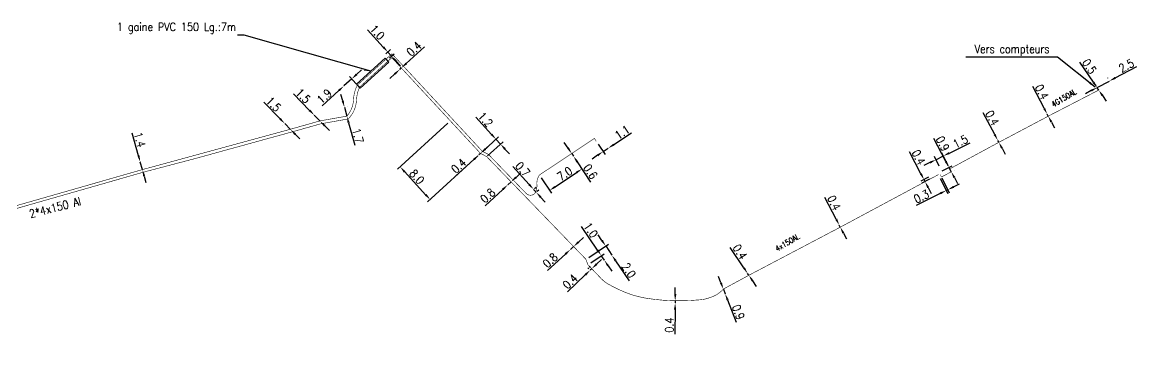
# Model space of a CAD drawing. Header units: millimetres. Extents: x 80993 to 81985, y 144000 to 145002.
# Drawn here: x 81759.6 to 81960.6, y 144514.2 to 144575.7 of the extents above; entities that cross this region are included whole.
import ezdxf
from ezdxf.enums import TextEntityAlignment as Align

# ---------------------------------------------------------------- set-up
doc = ezdxf.new("R2010")
doc.units = ezdxf.units.MM
doc.header["$PDMODE"] = 34
doc.linetypes.add('B_ST_AL', pattern=[2000, 1000, 1000])
doc.layers.get('Defpoints').update_dxf_attribs({"linetype": 'CONTINUOUS'})
doc.layers.add('B_100', color=3, linetype='CONTINUOUS')
doc.layers.add('B_400', color=7, linetype='CONTINUOUS')
doc.styles.get("Standard").update_dxf_attribs({"font": 'romans.shx', "width": 0.85})
doc.dimstyles.get("Standard").update_dxf_attribs({"dimtxt": 1.5, "dimasz": 1.2, "dimexe": 0.625, "dimexo": 0.625, "dimgap": 0.25, "dimtad": 1, "dimdec": 1, "dimzin": 0, "dimdsep": 46, "dimtxsty": 'Standard', "dimcen": -0.5, "dimadec": 0, "dimazin": 0, "dimtfac": 1, "dimtdec": 1, "dimtmove": 0, "dimatfit": 3, "dimfxl": 0, "dimtolj": 1, "dimtzin": 0, "dimarcsym": 0})

# ---------------------------------------------------------------- blocks, each defined once
blk = doc.blocks.new('*D370')
at = {"layer": 'B_400', "color": 0, "linetype": 'Continuous', "lineweight": -2, "transparency": 16777216}
for p, q in [((81819.93, 144566.25), (81820.81, 144567.05)), ((81819.04, 144565.44), (81817.63, 144564.16)), ((81819.83, 144564.57), (81818.62, 144565.9)), ((81816.74, 144563.35), (81813.69, 144560.58))]:
    blk.add_line(p, q, dxfattribs=at)
at = {"layer": 'B_400', "color": 0, "linetype": 'Continuous', "transparency": 16777216}
for points in [[(81819.79, 144566.39), (81820.06, 144566.1), (81819.04, 144565.44)], [(81816.61, 144563.5), (81816.88, 144563.21), (81817.63, 144564.16)]]:
    blk.add_solid(points, dxfattribs=at)
at = {"layer": 'Defpoints', "color": 0, "linetype": 'Continuous', "transparency": 16777216}
for p in [(81817.63, 144564.16), (81818.84, 144562.83), (81820.25, 144564.11)]:
    blk.add_point(p, dxfattribs=at)
at = {"layer": 'B_400', "color": 0, "linetype": 'Continuous', "transparency": 16777216, "insert": (81814.1, 144562.3), "char_height": 1.5, "attachment_point": 5, "rotation": 42.2494}
blk.add_mtext('\\A1;1.9', dxfattribs=at)
blk = doc.blocks.new('*D371')
at = {"layer": 'B_400', "color": 0, "linetype": 'Continuous', "lineweight": -2, "transparency": 16777216}
for p, q in [((81824.74, 144571.18), (81821.92, 144574.28)), ((81825.21, 144569.98), (81826.01, 144570.72)), ((81826.22, 144569.56), (81825.55, 144570.29)), ((81825.88, 144569.25), (81826.68, 144569.98)), ((81827.03, 144568.67), (81827.84, 144567.78))]:
    blk.add_line(p, q, dxfattribs=at)
at = {"layer": 'B_400', "color": 0, "linetype": 'Continuous', "transparency": 16777216}
for points in [[(81824.89, 144571.32), (81824.59, 144571.05), (81825.55, 144570.29)], [(81827.18, 144568.8), (81826.88, 144568.53), (81826.22, 144569.56)]]:
    blk.add_solid(points, dxfattribs=at)
at = {"layer": 'Defpoints', "color": 0, "linetype": 'Continuous', "transparency": 16777216}
for p in [(81824.75, 144569.56), (81825.55, 144570.29), (81825.42, 144568.82)]:
    blk.add_point(p, dxfattribs=at)
at = {"layer": 'B_400', "color": 0, "linetype": 'Continuous', "transparency": 16777216, "insert": (81823.66, 144573.85), "char_height": 1.5, "attachment_point": 5, "rotation": 312.3575}
blk.add_mtext('\\A1;1.0', dxfattribs=at)
blk = doc.blocks.new('*D372')
at = {"layer": 'B_100', "color": 0, "linetype": 'Continuous', "lineweight": -2, "transparency": 16777216}
for p, q in [((81851.03, 144546.41), (81848.08, 144549.64)), ((81852.31, 144545), (81851.84, 144545.52)), ((81852.02, 144545.69), (81852.3, 144545.94)), ((81852.49, 144545.17), (81852.77, 144545.43)), ((81853.11, 144544.12), (81853.92, 144543.23))]:
    blk.add_line(p, q, dxfattribs=at)
at = {"layer": 'B_100', "color": 0, "linetype": 'Continuous', "transparency": 16777216}
for points in [[(81851.18, 144546.54), (81850.88, 144546.27), (81851.84, 144545.52)], [(81853.26, 144544.25), (81852.97, 144543.98), (81852.31, 144545)]]:
    blk.add_solid(points, dxfattribs=at)
at = {"layer": 'Defpoints', "color": 0, "linetype": 'Continuous', "transparency": 16777216}
for p in [(81851.56, 144545.27), (81851.84, 144545.52), (81852.03, 144544.75)]:
    blk.add_point(p, dxfattribs=at)
at = {"layer": 'B_100', "color": 0, "linetype": 'Continuous', "transparency": 16777216, "insert": (81849.89, 144549.14), "char_height": 1.5, "attachment_point": 5, "rotation": 312.3151}
blk.add_mtext('\\A1;0.7', dxfattribs=at)
blk = doc.blocks.new('*D373')
at = {"layer": 'B_100', "color": 0, "linetype": 'Continuous', "lineweight": -2, "transparency": 16777216}
for p, q in [((81853.23, 144547.58), (81855.08, 144544.8)), ((81855.73, 144545.98), (81859.56, 144548.53))]:
    blk.add_line(p, q, dxfattribs=at)
at = {"layer": 'B_100', "color": 0, "linetype": 'Continuous', "transparency": 16777216}
for points in [[(81859.45, 144548.7), (81859.67, 144548.37), (81860.56, 144549.2)], [(81855.62, 144546.15), (81855.84, 144545.82), (81854.73, 144545.32)]]:
    blk.add_solid(points, dxfattribs=at)
at = {"layer": 'Defpoints', "color": 0, "linetype": 'Continuous', "transparency": 16777216}
for p in [(81858.71, 144551.98), (81860.56, 144549.2), (81852.88, 144548.1)]:
    blk.add_point(p, dxfattribs=at)
at = {"layer": 'B_100', "color": 0, "linetype": 'Continuous', "transparency": 16777216, "insert": (81857.45, 144548.33), "char_height": 1.5, "attachment_point": 5, "rotation": 33.6324}
blk.add_mtext('\\A1;7.0', dxfattribs=at)
blk = doc.blocks.new('*D374')
at = {"layer": 'B_100', "color": 0, "linetype": 'Continuous', "lineweight": -2, "transparency": 16777216}
for p, q in [((81858.05, 144552.97), (81857.38, 144553.97)), ((81858.19, 144551.63), (81858.19, 144551.63)), ((81858.52, 144551.13), (81858.52, 144551.13)), ((81858.71, 144551.98), (81859.04, 144551.48)), ((81859.71, 144550.48), (81862.13, 144546.84))]:
    blk.add_line(p, q, dxfattribs=at)
at = {"layer": 'B_100', "color": 0, "linetype": 'Continuous', "transparency": 16777216}
for points in [[(81858.21, 144553.09), (81857.88, 144552.86), (81858.71, 144551.98)], [(81859.88, 144550.59), (81859.54, 144550.37), (81859.04, 144551.48)]]:
    blk.add_solid(points, dxfattribs=at)
at = {"layer": 'Defpoints', "color": 0, "linetype": 'Continuous', "transparency": 16777216}
for p in [(81858.71, 144551.98), (81858.71, 144551.98), (81859.04, 144551.48)]:
    blk.add_point(p, dxfattribs=at)
at = {"layer": 'B_100', "color": 0, "linetype": 'Continuous', "transparency": 16777216, "insert": (81862.08, 144548.71), "char_height": 1.5, "attachment_point": 5, "rotation": 303.6332}
blk.add_mtext('\\A1;0.6', dxfattribs=at)
blk = doc.blocks.new('*D375')
at = {"layer": 'B_100', "color": 0, "linetype": 'Continuous', "lineweight": -2, "transparency": 16777216}
for p, q in [((81866.29, 144553.6), (81869.48, 144555.72)), ((81863.48, 144553.68), (81864.73, 144551.8)), ((81864.38, 144552.32), (81865.3, 144552.93)), ((81863.38, 144551.66), (81862.38, 144550.99))]:
    blk.add_line(p, q, dxfattribs=at)
at = {"layer": 'B_100', "color": 0, "linetype": 'Continuous', "transparency": 16777216}
for points in [[(81866.18, 144553.76), (81866.41, 144553.43), (81865.3, 144552.93)], [(81863.27, 144551.82), (81863.49, 144551.49), (81864.38, 144552.32)]]:
    blk.add_solid(points, dxfattribs=at)
at = {"layer": 'Defpoints', "color": 0, "linetype": 'Continuous', "transparency": 16777216}
for p in [(81864.05, 144554.81), (81863.13, 144554.2), (81865.3, 144552.93)]:
    blk.add_point(p, dxfattribs=at)
at = {"layer": 'B_100', "color": 0, "linetype": 'Continuous', "transparency": 16777216, "insert": (81867.83, 144555.82), "char_height": 1.5, "attachment_point": 5, "rotation": 33.6329}
blk.add_mtext('\\A1;1.1', dxfattribs=at)
blk = doc.blocks.new('*D376')
at = {"layer": 'B_100', "color": 0, "linetype": 'Continuous', "lineweight": -2, "transparency": 16777216}
for p, q in [((81863.2, 144532.03), (81864.07, 144532.85)), ((81861.81, 144531.17), (81861.61, 144531.38)), ((81862.1, 144531.45), (81861.9, 144531.65)), ((81862.33, 144531.2), (81862.04, 144530.93)), ((81861.17, 144530.1), (81857.96, 144527.05))]:
    blk.add_line(p, q, dxfattribs=at)
at = {"layer": 'B_100', "color": 0, "linetype": 'Continuous', "transparency": 16777216}
for points in [[(81861.04, 144530.25), (81861.31, 144529.96), (81862.04, 144530.93)], [(81863.07, 144532.17), (81863.34, 144531.88), (81862.33, 144531.2)]]:
    blk.add_solid(points, dxfattribs=at)
at = {"layer": 'Defpoints', "color": 0, "linetype": 'Continuous', "transparency": 16777216}
for p in [(81862.04, 144530.93), (81862.24, 144530.72), (81862.53, 144530.99)]:
    blk.add_point(p, dxfattribs=at)
at = {"layer": 'B_100', "color": 0, "linetype": 'Continuous', "transparency": 16777216, "insert": (81858.44, 144528.89), "char_height": 1.5, "attachment_point": 5, "rotation": 43.4988}
blk.add_mtext('\\A1;0.4', dxfattribs=at)
blk = doc.blocks.new('*D377')
at = {"layer": 'B_100', "color": 0, "linetype": 'Continuous', "lineweight": -2, "transparency": 16777216}
for p, q in [((81877.39, 144526.63), (81877.4, 144527.83)), ((81876.78, 144525.03), (81876.74, 144525.03)), ((81876.79, 144525.43), (81876.75, 144525.43)), ((81877.37, 144525.43), (81877.37, 144525.03)), ((81877.35, 144523.83), (81877.3, 144519.39))]:
    blk.add_line(p, q, dxfattribs=at)
at = {"layer": 'B_100', "color": 0, "linetype": 'Continuous', "transparency": 16777216}
for points in [[(81877.15, 144523.83), (81877.55, 144523.82), (81877.37, 144525.03)], [(81877.19, 144526.63), (81877.59, 144526.62), (81877.37, 144525.43)]]:
    blk.add_solid(points, dxfattribs=at)
at = {"layer": 'Defpoints', "color": 0, "linetype": 'Continuous', "transparency": 16777216}
for p in [(81877.37, 144525.03), (81877.41, 144525.43), (81877.41, 144525.03)]:
    blk.add_point(p, dxfattribs=at)
at = {"layer": 'B_100', "color": 0, "linetype": 'Continuous', "transparency": 16777216, "insert": (81876.32, 144521.02), "char_height": 1.5, "attachment_point": 5, "rotation": 89.2558}
blk.add_mtext('\\A1;0.4', dxfattribs=at)
blk = doc.blocks.new('*D378')
at = {"layer": 'B_100', "color": 0, "linetype": 'Continuous', "lineweight": -2, "transparency": 16777216}
for p, q in [((81906.41, 144540.12), (81904.38, 144544.06)), ((81907.15, 144538.7), (81906.96, 144539.06)), ((81907.7, 144537.63), (81908.25, 144536.57))]:
    blk.add_line(p, q, dxfattribs=at)
at = {"layer": 'B_100', "color": 0, "linetype": 'Continuous', "transparency": 16777216}
for points in [[(81906.59, 144540.21), (81906.24, 144540.03), (81906.96, 144539.06)], [(81907.88, 144537.72), (81907.52, 144537.54), (81907.15, 144538.7)]]:
    blk.add_solid(points, dxfattribs=at)
at = {"layer": 'Defpoints', "color": 0, "linetype": 'Continuous', "transparency": 16777216}
for p in [(81906.96, 144539.06), (81906.96, 144539.06), (81907.15, 144538.7)]:
    blk.add_point(p, dxfattribs=at)
at = {"layer": 'B_100', "color": 0, "linetype": 'Continuous', "transparency": 16777216, "insert": (81906.01, 144543.08), "char_height": 1.5, "attachment_point": 5, "rotation": 297.2616}
blk.add_mtext('\\A1;0.4', dxfattribs=at)
blk = doc.blocks.new('*D379')
at = {"layer": 'B_100', "color": 0, "linetype": 'Continuous', "lineweight": -2, "transparency": 16777216}
for p, q in [((81889.77, 144531.35), (81887.31, 144535.04)), ((81890.66, 144530.02), (81890.44, 144530.35)), ((81891.33, 144529.02), (81891.99, 144528.02))]:
    blk.add_line(p, q, dxfattribs=at)
at = {"layer": 'B_100', "color": 0, "linetype": 'Continuous', "transparency": 16777216}
for points in [[(81889.94, 144531.46), (81889.6, 144531.24), (81890.44, 144530.35)], [(81891.49, 144529.13), (81891.16, 144528.91), (81890.66, 144530.02)]]:
    blk.add_solid(points, dxfattribs=at)
at = {"layer": 'Defpoints', "color": 0, "linetype": 'Continuous', "transparency": 16777216}
for p in [(81890.44, 144530.35), (81890.44, 144530.35), (81890.66, 144530.02)]:
    blk.add_point(p, dxfattribs=at)
at = {"layer": 'B_100', "color": 0, "linetype": 'Continuous', "transparency": 16777216, "insert": (81889.04, 144534.25), "char_height": 1.5, "attachment_point": 5, "rotation": 303.7083}
blk.add_mtext('\\A1;0.4', dxfattribs=at)
blk = doc.blocks.new('*D380')
at = {"layer": 'B_100', "color": 0, "linetype": 'Continuous', "lineweight": -2, "transparency": 16777216}
for p, q in [((81885.63, 144528.65), (81885.2, 144529.77)), ((81886.06, 144527.53), (81886.39, 144526.69)), ((81886.83, 144525.57), (81888.39, 144521.56))]:
    blk.add_line(p, q, dxfattribs=at)
at = {"layer": 'B_100', "color": 0, "linetype": 'Continuous', "transparency": 16777216}
for points in [[(81885.82, 144528.72), (81885.44, 144528.58), (81886.06, 144527.53)], [(81887.01, 144525.65), (81886.64, 144525.5), (81886.39, 144526.69)]]:
    blk.add_solid(points, dxfattribs=at)
at = {"layer": 'Defpoints', "color": 0, "linetype": 'Continuous', "transparency": 16777216}
for p in [(81886.06, 144527.53), (81886.39, 144526.69), (81886.39, 144526.69)]:
    blk.add_point(p, dxfattribs=at)
at = {"layer": 'B_100', "color": 0, "linetype": 'Continuous', "transparency": 16777216, "insert": (81888.76, 144523.37), "char_height": 1.5, "attachment_point": 5, "rotation": 291.2295}
blk.add_mtext('\\A1;0.9', dxfattribs=at)
blk = doc.blocks.new('*D381')
at = {"layer": 'B_100', "color": 0, "linetype": 'Continuous', "lineweight": -2, "transparency": 16777216}
for p, q in [((81863.38, 144534.56), (81860.5, 144538.84)), ((81862.15, 144532.29), (81864.57, 144533.91)), ((81864.6, 144532.73), (81864.05, 144533.56)), ((81865.27, 144531.74), (81865.94, 144530.74))]:
    blk.add_line(p, q, dxfattribs=at)
at = {"layer": 'B_100', "color": 0, "linetype": 'Continuous', "transparency": 16777216}
for points in [[(81863.54, 144534.67), (81863.21, 144534.45), (81864.05, 144533.56)], [(81865.44, 144531.85), (81865.11, 144531.63), (81864.6, 144532.73)]]:
    blk.add_solid(points, dxfattribs=at)
at = {"layer": 'Defpoints', "color": 0, "linetype": 'Continuous', "transparency": 16777216}
for p in [(81864.6, 144532.73), (81861.63, 144531.94), (81862.19, 144531.11)]:
    blk.add_point(p, dxfattribs=at)
at = {"layer": 'B_100', "color": 0, "linetype": 'Continuous', "transparency": 16777216, "insert": (81862.16, 144538.16), "char_height": 1.5, "attachment_point": 5, "rotation": 303.9065}
blk.add_mtext('\\A1;1.0', dxfattribs=at)
blk = doc.blocks.new('*D382')
at = {"layer": 'B_100', "color": 0, "linetype": 'Continuous', "lineweight": -2, "transparency": 16777216}
for p, q in [((81864.17, 144536.3), (81863.5, 144537.3)), ((81861.79, 144533.25), (81865.36, 144535.65)), ((81864.84, 144535.3), (81865.96, 144533.64)), ((81866.63, 144532.65), (81869.07, 144529.02))]:
    blk.add_line(p, q, dxfattribs=at)
at = {"layer": 'B_100', "color": 0, "linetype": 'Continuous', "transparency": 16777216}
for points in [[(81864.34, 144536.41), (81864.01, 144536.19), (81864.84, 144535.3)], [(81866.79, 144532.76), (81866.46, 144532.54), (81865.96, 144533.64)]]:
    blk.add_solid(points, dxfattribs=at)
at = {"layer": 'Defpoints', "color": 0, "linetype": 'Continuous', "transparency": 16777216}
for p in [(81861.27, 144532.91), (81865.96, 144533.64), (81862.39, 144531.25)]:
    blk.add_point(p, dxfattribs=at)
at = {"layer": 'B_100', "color": 0, "linetype": 'Continuous', "transparency": 16777216, "insert": (81869.01, 144530.89), "char_height": 1.5, "attachment_point": 5, "rotation": 303.9065}
blk.add_mtext('\\A1;2.0', dxfattribs=at)
blk = doc.blocks.new('*D383')
at = {"layer": 'B_100', "color": 0, "linetype": 'Continuous', "lineweight": -2, "transparency": 16777216}
for p, q in [((81844.25, 144555.44), (81841.42, 144558.53)), ((81842.73, 144552.42), (81845.52, 144554.98)), ((81843.55, 144551.54), (81846.33, 144554.1)), ((81845.87, 144553.68), (81845.06, 144554.56)), ((81846.68, 144552.79), (81847.5, 144551.91))]:
    blk.add_line(p, q, dxfattribs=at)
at = {"layer": 'B_100', "color": 0, "linetype": 'Continuous', "transparency": 16777216}
for points in [[(81844.4, 144555.58), (81844.1, 144555.31), (81845.06, 144554.56)], [(81846.83, 144552.93), (81846.54, 144552.66), (81845.87, 144553.68)]]:
    blk.add_solid(points, dxfattribs=at)
at = {"layer": 'Defpoints', "color": 0, "linetype": 'Continuous', "transparency": 16777216}
for p in [(81845.87, 144553.68), (81842.27, 144552), (81843.09, 144551.12)]:
    blk.add_point(p, dxfattribs=at)
at = {"layer": 'B_100', "color": 0, "linetype": 'Continuous', "transparency": 16777216, "insert": (81843.16, 144558.1), "char_height": 1.5, "attachment_point": 5, "rotation": 312.5489}
blk.add_mtext('\\A1;1.2', dxfattribs=at)
blk = doc.blocks.new('*D384')
at = {"layer": 'B_100', "color": 0, "linetype": 'Continuous', "lineweight": -2, "transparency": 16777216}
for p, q in [((81859.94, 144536.01), (81860.83, 144536.82)), ((81859.06, 144535.2), (81858.47, 144534.66)), ((81857.58, 144533.85), (81854.36, 144530.9))]:
    blk.add_line(p, q, dxfattribs=at)
at = {"layer": 'B_100', "color": 0, "linetype": 'Continuous', "transparency": 16777216}
for points in [[(81859.8, 144536.16), (81860.08, 144535.87), (81859.06, 144535.2)], [(81857.45, 144534), (81857.72, 144533.7), (81858.47, 144534.66)]]:
    blk.add_solid(points, dxfattribs=at)
at = {"layer": 'Defpoints', "color": 0, "linetype": 'Continuous', "transparency": 16777216}
for p in [(81859.06, 144535.2), (81858.47, 144534.66), (81858.47, 144534.66)]:
    blk.add_point(p, dxfattribs=at)
at = {"layer": 'B_100', "color": 0, "linetype": 'Continuous', "transparency": 16777216, "insert": (81854.85, 144532.71), "char_height": 1.5, "attachment_point": 5, "rotation": 42.4826}
blk.add_mtext('\\A1;0.8', dxfattribs=at)
blk = doc.blocks.new('*D385')
at = {"layer": 'B_100', "color": 0, "linetype": 'Continuous', "lineweight": -2, "transparency": 16777216}
for p, q in [((81847.78, 144546.87), (81847.19, 144546.33)), ((81848.67, 144547.68), (81849.55, 144548.49)), ((81846.31, 144545.52), (81843.08, 144542.57))]:
    blk.add_line(p, q, dxfattribs=at)
at = {"layer": 'B_100', "color": 0, "linetype": 'Continuous', "transparency": 16777216}
for points in [[(81848.53, 144547.83), (81848.8, 144547.54), (81847.78, 144546.87)], [(81846.17, 144545.67), (81846.44, 144545.38), (81847.19, 144546.33)]]:
    blk.add_solid(points, dxfattribs=at)
at = {"layer": 'Defpoints', "color": 0, "linetype": 'Continuous', "transparency": 16777216}
for p in [(81847.78, 144546.87), (81847.19, 144546.33), (81847.19, 144546.33)]:
    blk.add_point(p, dxfattribs=at)
at = {"layer": 'B_100', "color": 0, "linetype": 'Continuous', "transparency": 16777216, "insert": (81843.58, 144544.38), "char_height": 1.5, "attachment_point": 5, "rotation": 42.4826}
blk.add_mtext('\\A1;0.8', dxfattribs=at)
blk = doc.blocks.new('*D386')
at = {"layer": 'B_100', "color": 0, "linetype": 'Continuous', "lineweight": -2, "transparency": 16777216}
for p, q in [((81836.4, 144557.47), (81827.33, 144549.14)), ((81841.81, 144551.58), (81832.74, 144543.24)), ((81832.38, 144544.55), (81828.6, 144548.68))]:
    blk.add_line(p, q, dxfattribs=at)
at = {"layer": 'B_100', "color": 0, "linetype": 'Continuous', "transparency": 16777216}
for points in [[(81828.74, 144548.81), (81828.45, 144548.54), (81827.79, 144549.56)], [(81832.53, 144544.69), (81832.24, 144544.42), (81833.2, 144543.67)]]:
    blk.add_solid(points, dxfattribs=at)
at = {"layer": 'Defpoints', "color": 0, "linetype": 'Continuous', "transparency": 16777216}
for p in [(81836.86, 144557.89), (81842.27, 144552), (81827.79, 144549.56)]:
    blk.add_point(p, dxfattribs=at)
at = {"layer": 'B_100', "color": 0, "linetype": 'Continuous', "transparency": 16777216, "insert": (81830.79, 144547.77), "char_height": 1.5, "attachment_point": 5, "rotation": 312.5489}
blk.add_mtext('\\A1;8.0', dxfattribs=at)
blk = doc.blocks.new('*D387')
at = {"layer": 'B_100', "color": 0, "linetype": 'Continuous', "lineweight": -2, "transparency": 16777216}
for p, q in [((81843.16, 144552.81), (81844.04, 144553.62)), ((81841.09, 144550.92), (81837.83, 144547.93)), ((81842.27, 144552), (81841.98, 144551.73))]:
    blk.add_line(p, q, dxfattribs=at)
at = {"layer": 'B_100', "color": 0, "linetype": 'Continuous', "transparency": 16777216}
for points in [[(81843.02, 144552.96), (81843.29, 144552.66), (81842.27, 144552)], [(81840.96, 144551.07), (81841.23, 144550.77), (81841.98, 144551.73)]]:
    blk.add_solid(points, dxfattribs=at)
at = {"layer": 'Defpoints', "color": 0, "linetype": 'Continuous', "transparency": 16777216}
for p in [(81841.98, 144551.73), (81841.98, 144551.73), (81842.27, 144552)]:
    blk.add_point(p, dxfattribs=at)
at = {"layer": 'B_100', "color": 0, "linetype": 'Continuous', "transparency": 16777216, "insert": (81838.34, 144549.76), "char_height": 1.5, "attachment_point": 5, "rotation": 42.4826}
blk.add_mtext('\\A1;0.4', dxfattribs=at)
blk = doc.blocks.new('*D388')
at = {"layer": 'B_100', "color": 0, "linetype": 'Continuous', "lineweight": -2, "transparency": 16777216}
for p, q in [((81828.88, 144568.22), (81832.15, 144571.21)), ((81827.28, 144567.59), (81827.28, 144567.6)), ((81827.58, 144567.86), (81827.57, 144567.87)), ((81827.7, 144567.14), (81827.99, 144567.41)), ((81826.81, 144566.33), (81825.93, 144565.51))]:
    blk.add_line(p, q, dxfattribs=at)
at = {"layer": 'B_100', "color": 0, "linetype": 'Continuous', "transparency": 16777216}
for points in [[(81826.68, 144566.47), (81826.95, 144566.18), (81827.7, 144567.14)], [(81828.74, 144568.36), (81829.01, 144568.07), (81827.99, 144567.41)]]:
    blk.add_solid(points, dxfattribs=at)
at = {"layer": 'Defpoints', "color": 0, "linetype": 'Continuous', "transparency": 16777216}
for p in [(81827.7, 144567.14), (81827.7, 144567.13), (81828, 144567.4)]:
    blk.add_point(p, dxfattribs=at)
at = {"layer": 'B_100', "color": 0, "linetype": 'Continuous', "transparency": 16777216, "insert": (81830.28, 144570.86), "char_height": 1.5, "attachment_point": 5, "rotation": 42.4826}
blk.add_mtext('\\A1;0.4', dxfattribs=at)
blk = doc.blocks.new('*D389')
at = {"layer": 'B_100', "color": 0, "linetype": 'Continuous', "lineweight": -2, "transparency": 16777216}
for p, q in [((81817.42, 144561.49), (81817.11, 144562.65)), ((81817.73, 144560.33), (81818.18, 144558.69)), ((81818.32, 144560.49), (81818.34, 144560.49)), ((81818.76, 144558.85), (81818.78, 144558.85)), ((81818.49, 144557.53), (81819.58, 144553.48))]:
    blk.add_line(p, q, dxfattribs=at)
at = {"layer": 'B_100', "color": 0, "linetype": 'Continuous', "transparency": 16777216}
for points in [[(81817.61, 144561.54), (81817.23, 144561.44), (81817.73, 144560.33)], [(81818.68, 144557.58), (81818.3, 144557.48), (81818.18, 144558.69)]]:
    blk.add_solid(points, dxfattribs=at)
at = {"layer": 'Defpoints', "color": 0, "linetype": 'Continuous', "transparency": 16777216}
for p in [(81817.72, 144560.32), (81817.73, 144560.33), (81818.16, 144558.68)]:
    blk.add_point(p, dxfattribs=at)
at = {"layer": 'B_100', "color": 0, "linetype": 'Continuous', "transparency": 16777216, "insert": (81820.16, 144555.19), "char_height": 1.5, "attachment_point": 5, "rotation": 285.0891}
blk.add_mtext('\\A1;1.7', dxfattribs=at)
blk = doc.blocks.new('*D390')
at = {"layer": 'B_100', "color": 0, "linetype": 'Continuous', "lineweight": -2, "transparency": 16777216}
for p, q in [((81811.45, 144559.76), (81808.52, 144562.75)), ((81813.34, 144557.83), (81812.29, 144558.9)), ((81814.18, 144556.97), (81815.02, 144556.11))]:
    blk.add_line(p, q, dxfattribs=at)
at = {"layer": 'B_100', "color": 0, "linetype": 'Continuous', "transparency": 16777216}
for points in [[(81811.6, 144559.9), (81811.31, 144559.62), (81812.29, 144558.9)], [(81814.33, 144557.11), (81814.04, 144556.83), (81813.34, 144557.83)]]:
    blk.add_solid(points, dxfattribs=at)
at = {"layer": 'Defpoints', "color": 0, "linetype": 'Continuous', "transparency": 16777216}
for p in [(81812.29, 144558.9), (81812.29, 144558.9), (81813.34, 144557.83)]:
    blk.add_point(p, dxfattribs=at)
at = {"layer": 'B_100', "color": 0, "linetype": 'Continuous', "transparency": 16777216, "insert": (81810.28, 144562.38), "char_height": 1.5, "attachment_point": 5, "rotation": 314.3841}
blk.add_mtext('\\A1;1.5', dxfattribs=at)
blk = doc.blocks.new('*D391')
at = {"layer": 'B_100', "color": 0, "linetype": 'Continuous', "lineweight": -2, "transparency": 16777216}
for p, q in [((81806.12, 144558.25), (81803.19, 144561.24)), ((81806.53, 144556.97), (81806.51, 144556.95)), ((81808.01, 144556.32), (81806.96, 144557.39)), ((81807.58, 144555.9), (81807.56, 144555.88)), ((81808.85, 144555.46), (81809.69, 144554.6))]:
    blk.add_line(p, q, dxfattribs=at)
at = {"layer": 'B_100', "color": 0, "linetype": 'Continuous', "transparency": 16777216}
for points in [[(81806.26, 144558.39), (81805.98, 144558.11), (81806.96, 144557.39)], [(81808.99, 144555.6), (81808.7, 144555.32), (81808.01, 144556.32)]]:
    blk.add_solid(points, dxfattribs=at)
at = {"layer": 'Defpoints', "color": 0, "linetype": 'Continuous', "transparency": 16777216}
for p in [(81806.96, 144557.39), (81806.97, 144557.4), (81808.02, 144556.33)]:
    blk.add_point(p, dxfattribs=at)
at = {"layer": 'B_100', "color": 0, "linetype": 'Continuous', "transparency": 16777216, "insert": (81804.95, 144560.87), "char_height": 1.5, "attachment_point": 5, "rotation": 314.3841}
blk.add_mtext('\\A1;1.5', dxfattribs=at)
blk = doc.blocks.new('*D394')
at = {"layer": 'B_100', "color": 0, "linetype": 'Continuous', "lineweight": -2, "transparency": 16777216}
for p, q in [((81780.6, 144551.58), (81779.46, 144555.68)), ((81781.3, 144549.08), (81780.92, 144550.43)), ((81781.62, 144547.92), (81781.94, 144546.77))]:
    blk.add_line(p, q, dxfattribs=at)
at = {"layer": 'B_100', "color": 0, "linetype": 'Continuous', "transparency": 16777216}
for points in [[(81780.79, 144551.64), (81780.41, 144551.53), (81780.92, 144550.43)], [(81781.81, 144547.98), (81781.43, 144547.87), (81781.3, 144549.08)]]:
    blk.add_solid(points, dxfattribs=at)
at = {"layer": 'Defpoints', "color": 0, "linetype": 'Continuous', "transparency": 16777216}
for p in [(81780.92, 144550.43), (81780.92, 144550.43), (81781.3, 144549.08)]:
    blk.add_point(p, dxfattribs=at)
at = {"layer": 'B_100', "color": 0, "linetype": 'Continuous', "transparency": 16777216, "insert": (81780.83, 144554.48), "char_height": 1.5, "attachment_point": 5, "rotation": 285.582}
blk.add_mtext('\\A1;1.4', dxfattribs=at)
blk = doc.blocks.new('*D742')
at = {"layer": 'B_100', "color": 0, "linetype": 'Continuous', "lineweight": -2, "transparency": 16777216}
for p, q in [((81956.74, 144565.62), (81960.6, 144567.67)), ((81953.47, 144563.89), (81955.68, 144565.06)), ((81955.41, 144565.56), (81955.38, 144565.61)), ((81952.41, 144563.32), (81951.35, 144562.76)), ((81953.3, 144564.2), (81953.18, 144564.44))]:
    blk.add_line(p, q, dxfattribs=at)
at = {"layer": 'B_100', "color": 0, "linetype": 'Continuous', "transparency": 16777216}
for points in [[(81956.64, 144565.8), (81956.83, 144565.44), (81955.68, 144565.06)], [(81952.31, 144563.5), (81952.5, 144563.15), (81953.47, 144563.89)]]:
    blk.add_solid(points, dxfattribs=at)
at = {"layer": 'Defpoints', "color": 0, "linetype": 'Continuous', "transparency": 16777216}
for p in [(81955.68, 144565.06), (81955.7, 144565.01), (81953.6, 144563.65)]:
    blk.add_point(p, dxfattribs=at)
at = {"layer": 'B_100', "color": 0, "linetype": 'Continuous', "transparency": 16777216, "insert": (81958.73, 144567.81), "char_height": 1.5, "attachment_point": 5, "rotation": 27.9431}
blk.add_mtext('\\A1;2.5', dxfattribs=at)
blk = doc.blocks.new('*D743')
at = {"layer": 'B_100', "color": 0, "linetype": 'Continuous', "lineweight": -2, "transparency": 16777216}
for p, q in [((81952.8, 144564.83), (81950.34, 144568.44)), ((81953.75, 144563.42), (81953.47, 144563.83)), ((81954.42, 144562.43), (81955.1, 144561.43))]:
    blk.add_line(p, q, dxfattribs=at)
at = {"layer": 'B_100', "color": 0, "linetype": 'Continuous', "transparency": 16777216}
for points in [[(81952.96, 144564.94), (81952.63, 144564.71), (81953.47, 144563.83)], [(81954.59, 144562.54), (81954.26, 144562.32), (81953.75, 144563.42)]]:
    blk.add_solid(points, dxfattribs=at)
at = {"layer": 'Defpoints', "color": 0, "linetype": 'Continuous', "transparency": 16777216}
for p in [(81953.47, 144563.83), (81953.47, 144563.83), (81953.75, 144563.42)]:
    blk.add_point(p, dxfattribs=at)
at = {"layer": 'B_100', "color": 0, "linetype": 'Continuous', "transparency": 16777216, "insert": (81952.06, 144567.69), "char_height": 1.5, "attachment_point": 5, "rotation": 304.1751}
blk.add_mtext('\\A1;0.5', dxfattribs=at)
blk = doc.blocks.new('*D744')
at = {"layer": 'B_100', "color": 0, "linetype": 'Continuous', "lineweight": -2, "transparency": 16777216}
for p, q in [((81943.91, 144560.14), (81941.84, 144564.06)), ((81944.65, 144558.72), (81944.47, 144559.08)), ((81945.21, 144557.66), (81945.77, 144556.6))]:
    blk.add_line(p, q, dxfattribs=at)
at = {"layer": 'B_100', "color": 0, "linetype": 'Continuous', "transparency": 16777216}
for points in [[(81944.08, 144560.23), (81943.73, 144560.04), (81944.47, 144559.08)], [(81945.39, 144557.75), (81945.03, 144557.57), (81944.65, 144558.72)]]:
    blk.add_solid(points, dxfattribs=at)
at = {"layer": 'Defpoints', "color": 0, "linetype": 'Continuous', "transparency": 16777216}
for p in [(81944.47, 144559.08), (81944.47, 144559.08), (81944.65, 144558.72)]:
    blk.add_point(p, dxfattribs=at)
at = {"layer": 'B_100', "color": 0, "linetype": 'Continuous', "transparency": 16777216, "insert": (81943.48, 144563.09), "char_height": 1.5, "attachment_point": 5, "rotation": 297.7841}
blk.add_mtext('\\A1;0.4', dxfattribs=at)
blk = doc.blocks.new('*D745')
at = {"layer": 'B_100', "color": 0, "linetype": 'Continuous', "lineweight": -2, "transparency": 16777216}
for p, q in [((81934.99, 144555.41), (81932.9, 144559.32)), ((81935.74, 144554), (81935.55, 144554.35)), ((81936.31, 144552.94), (81936.87, 144551.88))]:
    blk.add_line(p, q, dxfattribs=at)
at = {"layer": 'B_100', "color": 0, "linetype": 'Continuous', "transparency": 16777216}
for points in [[(81935.16, 144555.5), (81934.81, 144555.32), (81935.55, 144554.35)], [(81936.48, 144553.03), (81936.13, 144552.85), (81935.74, 144554)]]:
    blk.add_solid(points, dxfattribs=at)
at = {"layer": 'Defpoints', "color": 0, "linetype": 'Continuous', "transparency": 16777216}
for p in [(81935.55, 144554.35), (81935.55, 144554.35), (81935.74, 144554)]:
    blk.add_point(p, dxfattribs=at)
at = {"layer": 'B_100', "color": 0, "linetype": 'Continuous', "transparency": 16777216, "insert": (81934.54, 144558.36), "char_height": 1.5, "attachment_point": 5, "rotation": 298.123}
blk.add_mtext('\\A1;0.4', dxfattribs=at)
blk = doc.blocks.new('*D746')
at = {"layer": 'B_100', "color": 0, "linetype": 'Continuous', "lineweight": -2, "transparency": 16777216}
for p, q in [((81921.69, 144548.33), (81919.64, 144552.26)), ((81923.05, 144547.69), (81921.69, 144546.98)), ((81923.24, 144547.33), (81921.88, 144546.62)), ((81922.43, 144546.91), (81922.25, 144547.27)), ((81922.99, 144545.85), (81923.54, 144544.78))]:
    blk.add_line(p, q, dxfattribs=at)
at = {"layer": 'B_100', "color": 0, "linetype": 'Continuous', "transparency": 16777216}
for points in [[(81921.87, 144548.42), (81921.51, 144548.24), (81922.25, 144547.27)], [(81923.16, 144545.94), (81922.81, 144545.75), (81922.43, 144546.91)]]:
    blk.add_solid(points, dxfattribs=at)
at = {"layer": 'Defpoints', "color": 0, "linetype": 'Continuous', "transparency": 16777216}
for p in [(81922.25, 144547.27), (81923.6, 144547.97), (81923.79, 144547.62)]:
    blk.add_point(p, dxfattribs=at)
at = {"layer": 'B_100', "color": 0, "linetype": 'Continuous', "transparency": 16777216, "insert": (81921.27, 144551.29), "char_height": 1.5, "attachment_point": 5, "rotation": 297.5736}
blk.add_mtext('\\A1;0.4', dxfattribs=at)
blk = doc.blocks.new('*D747')
at = {"layer": 'B_100', "color": 0, "linetype": 'Continuous', "lineweight": -2, "transparency": 16777216}
for p, q in [((81926.19, 144550.53), (81924, 144554.67)), ((81925.54, 144548.83), (81927.3, 144549.77)), ((81927.16, 144548.7), (81926.75, 144549.47)), ((81927.69, 144548.99), (81927.71, 144549)), ((81927.72, 144547.64), (81928.28, 144546.58))]:
    blk.add_line(p, q, dxfattribs=at)
at = {"layer": 'B_100', "color": 0, "linetype": 'Continuous', "transparency": 16777216}
for points in [[(81926.36, 144550.63), (81926.01, 144550.44), (81926.75, 144549.47)], [(81927.89, 144547.74), (81927.54, 144547.55), (81927.16, 144548.7)]]:
    blk.add_solid(points, dxfattribs=at)
at = {"layer": 'Defpoints', "color": 0, "linetype": 'Continuous', "transparency": 16777216}
for p in [(81926.75, 144549.47), (81924.99, 144548.54), (81927.14, 144548.7)]:
    blk.add_point(p, dxfattribs=at)
at = {"layer": 'B_100', "color": 0, "linetype": 'Continuous', "transparency": 16777216, "insert": (81925.61, 144553.76), "char_height": 1.5, "attachment_point": 5, "rotation": 297.8673}
blk.add_mtext('\\A1;0.9', dxfattribs=at)
blk = doc.blocks.new('*D748')
at = {"layer": 'B_100', "color": 0, "linetype": 'Continuous', "lineweight": -2, "transparency": 16777216}
for p, q in [((81925.17, 144547.49), (81926.53, 144544.75)), ((81925.44, 144547.62), (81926.8, 144544.88)), ((81925.17, 144544.78), (81920.81, 144542.63)), ((81926.52, 144545.44), (81926.25, 144545.31)), ((81927.59, 144545.97), (81928.67, 144546.5))]:
    blk.add_line(p, q, dxfattribs=at)
at = {"layer": 'B_100', "color": 0, "linetype": 'Continuous', "transparency": 16777216}
for points in [[(81925.08, 144544.96), (81925.26, 144544.6), (81926.25, 144545.31)], [(81927.51, 144546.15), (81927.68, 144545.79), (81926.52, 144545.44)]]:
    blk.add_solid(points, dxfattribs=at)
at = {"layer": 'Defpoints', "color": 0, "linetype": 'Continuous', "transparency": 16777216}
for p in [(81924.9, 144548.05), (81925.16, 144548.18), (81926.25, 144545.31)]:
    blk.add_point(p, dxfattribs=at)
at = {"layer": 'B_100', "color": 0, "linetype": 'Continuous', "transparency": 16777216, "insert": (81921.79, 144544.22), "char_height": 1.5, "attachment_point": 5, "rotation": 26.2776}
blk.add_mtext('\\A1;0.3', dxfattribs=at)
blk = doc.blocks.new('*D749')
at = {"layer": 'B_100', "color": 0, "linetype": 'Continuous', "lineweight": -2, "transparency": 16777216}
for p, q in [((81926.82, 144552.07), (81930.57, 144553.92)), ((81924.98, 144549.68), (81924.12, 144551.43)), ((81924.39, 144550.87), (81925.74, 144551.54)), ((81926.61, 144549.77), (81925.46, 144552.1)), ((81923.32, 144550.34), (81922.24, 144549.81))]:
    blk.add_line(p, q, dxfattribs=at)
at = {"layer": 'B_100', "color": 0, "linetype": 'Continuous', "transparency": 16777216}
for points in [[(81923.23, 144550.52), (81923.41, 144550.16), (81924.39, 144550.87)], [(81926.73, 144552.25), (81926.9, 144551.89), (81925.74, 144551.54)]]:
    blk.add_solid(points, dxfattribs=at)
at = {"layer": 'Defpoints', "color": 0, "linetype": 'Continuous', "transparency": 16777216}
for p in [(81925.74, 144551.54), (81925.26, 144549.12), (81926.89, 144549.21)]:
    blk.add_point(p, dxfattribs=at)
at = {"layer": 'B_100', "color": 0, "linetype": 'Continuous', "transparency": 16777216, "insert": (81928.79, 144554.16), "char_height": 1.5, "attachment_point": 5, "rotation": 26.2776}
blk.add_mtext('\\A1;1.5', dxfattribs=at)

msp = doc.modelspace()

# ---------------------------------------------------------------- linework, layer by layer
at = {"layer": 'B_100', "const_width": 0.1, "flags": 128}
msp.add_lwpolyline([(81695.33, 144514.3), (81692.92, 144524.49), (81700.43, 144526.57), (81715.1, 144530.69), (81733.09, 144535.65), (81757.06, 144542.14), (81781.3, 144549.08), (81790.56, 144551.6), (81808, 144556.36), (81813.33, 144557.87), (81818.16, 144558.72, 0.175664), (81819.37, 144561.68, -0.105853), (81820.05, 144564.32), (81826.3, 144569.97), (81842.58, 144552.4), (81843.71, 144551.81), (81850.54, 144544.74, 0.389642), (81852.03, 144544.75, 0.17727), (81852.43, 144546.48, -0.154197), (81852.88, 144548.1), (81862.8, 144554.7), (81863.13, 144554.2)], format="xyb", dxfattribs=at)
at = {"layer": 'B_100', "linetype": 'B_ST_AL', "const_width": 0.1, "flags": 128}
msp.add_lwpolyline([(81695.82, 144514.41), (81693.52, 144524.13), (81700.57, 144526.09), (81715.23, 144530.2), (81733.22, 144535.16), (81757.19, 144541.66), (81781.43, 144548.6), (81790.73, 144551.05), (81808.14, 144555.84), (81813.46, 144557.34), (81818.43, 144558.22, 0.184975), (81819.91, 144561.66, -0.101671), (81820.49, 144563.99), (81826.27, 144569.26), (81842.27, 144552), (81843.4, 144551.41), (81861.27, 144532.91), (81861.63, 144531.94), (81864, 144529.45, 0.072311), (81865.25, 144528.46, 0.034394), (81868.4, 144526.93, 0.0532), (81871.87, 144525.93, 0.0375), (81877.01, 144525.43, 0.027998), (81881.93, 144525.6, 0.070313), (81883.76, 144526.03, 0.132851), (81886.06, 144527.53), (81886.06, 144527.53), (81890.66, 144530.02), (81907.15, 144538.7), (81923.79, 144547.62), (81924.47, 144547.98), (81924.84, 144548.17)], format="xyb", dxfattribs=at)
msp.add_lwpolyline([(81925.16, 144548.18), (81925.39, 144547.74), (81927.15, 144548.67), (81926.89, 144549.21), (81935.74, 144554), (81944.65, 144558.72), (81953.75, 144563.42), (81953.47, 144563.83)], dxfattribs=at)
at = {"layer": 'B_400', "color": 7}
for p, q in [((81819.91, 144564.48), (81825.08, 144569.19)), ((81825.08, 144569.19), (81825.42, 144568.82)), ((81820.58, 144563.74), (81825.76, 144568.45)), ((81825.76, 144568.45), (81825.42, 144568.82)), ((81819.91, 144564.48), (81820.25, 144564.11)), ((81820.58, 144563.74), (81820.25, 144564.11))]:
    msp.add_line(p, q, dxfattribs=at)

# ---------------------------------------------------------------- texts
at = {"layer": 'B_100', "linetype": 'Continuous', "width": 0.85}
for s, p in [('4G150AL', (81945.59, 144560.3)), ('4x150AL', (81895.79, 144534.27))]:
    msp.add_text(s, height=1, rotation=30.7887, dxfattribs=at).set_placement(p)
msp.add_text('2*4x150 Al', height=1.5, rotation=14.5381, dxfattribs=at).set_placement((81765.56, 144542.25), align=Align.MIDDLE)
at = {"layer": 'B_100', "linetype": 'Continuous', "insert": (81944.87, 144569.59), "char_height": 1.5, "attachment_point": 9}
msp.add_mtext('Vers compteurs', dxfattribs=at)
at = {"layer": 'B_400', "linetype": 'Continuous', "insert": (81798.18, 144574.58), "char_height": 1.5, "attachment_point": 6}
msp.add_mtext('\\A1;1 gaine PVC 150 Lg.:7m', dxfattribs=at)

# ---------------------------------------------------------------- dimensions: what is measured, and where the dimension line sits
at = {"layer": 'B_100', "linetype": 'Continuous'}
for base, p1, p2, angle, picture, middle, dimtype in [((81827.7, 144567.14), (81828, 144567.4), (81827.7, 144567.13), 222.4826, '*D388', (81830.96, 144570.12), 161), ((81953.47, 144563.83), (81953.75, 144563.42), (81953.47, 144563.83), 304.1751, '*D743', (81951.23, 144567.13), 160), ((81955.68, 144565.06), (81953.6, 144563.65), (81955.7, 144565.01), 207.9431, '*D742', (81959.2, 144566.93), 160), ((81812.29, 144558.9), (81813.34, 144557.83), (81812.29, 144558.9), 134.3841, '*D390', (81809.57, 144561.68), 161), ((81944.47, 144559.08), (81944.65, 144558.72), (81944.47, 144559.08), 297.7841, '*D744', (81942.59, 144562.63), 160), ((81806.96, 144557.39), (81808.02, 144556.33), (81806.97, 144557.4), 134.3841, '*D391', (81804.23, 144560.17), 161), ((81817.73, 144560.33), (81818.16, 144558.68), (81817.72, 144560.32), 105.0891, '*D389', (81819.19, 144554.93), 161), ((81845.87, 144553.68), (81842.27, 144552), (81843.09, 144551.12), 312.5489, '*D383', (81842.43, 144557.43), 161), ((81935.55, 144554.35), (81935.74, 144554), (81935.55, 144554.35), 298.123, '*D745', (81933.66, 144557.89), 160), ((81827.79, 144549.56), (81842.27, 144552), (81836.86, 144557.89), 132.5489, '*D386', (81830.05, 144547.09), 161), ((81780.92, 144550.43), (81781.3, 144549.08), (81780.92, 144550.43), 105.582, '*D394', (81779.87, 144554.21), 161), ((81841.98, 144551.73), (81842.27, 144552), (81841.98, 144551.73), 222.4826, '*D387', (81839.02, 144549.02), 161), ((81858.71, 144551.98), (81859.04, 144551.48), (81858.71, 144551.98), 123.6332, '*D374', (81861.25, 144548.16), 161), ((81851.84, 144545.52), (81852.03, 144544.75), (81851.56, 144545.27), 132.3151, '*D372', (81849.15, 144548.47), 161), ((81847.19, 144546.33), (81847.78, 144546.87), (81847.19, 144546.33), 222.4826, '*D385', (81844.25, 144543.64), 161), ((81906.96, 144539.06), (81907.15, 144538.7), (81906.96, 144539.06), 117.2616, '*D378', (81905.12, 144542.63), 161), ((81858.47, 144534.66), (81859.06, 144535.2), (81858.47, 144534.66), 222.4826, '*D384', (81855.53, 144531.97), 161), ((81890.44, 144530.35), (81890.66, 144530.02), (81890.44, 144530.35), 123.7083, '*D379', (81888.21, 144533.69), 161), ((81862.04, 144530.93), (81862.53, 144530.99), (81862.24, 144530.72), 223.4988, '*D376', (81859.13, 144528.16), 161), ((81886.39, 144526.69), (81886.06, 144527.53), (81886.39, 144526.69), 291.2295, '*D380', (81887.82, 144523), 161), ((81877.37, 144525.03), (81877.41, 144525.43), (81877.41, 144525.03), 269.2558, '*D377', (81877.32, 144521.01), 161)]:
    dim = msp.add_linear_dim(base=base, p1=p1, p2=p2, angle=angle, dimstyle='Standard', dxfattribs=at)
    dim.commit()
    dim.dimension.update_dxf_attribs({"geometry": picture, "text_midpoint": middle, "dimtype": dimtype})
for base, p1, p2, angle, override, picture, middle, dimtype in [((81865.3, 144552.93), (81863.13, 144554.2), (81864.05, 144554.81), 33.6329, {"dimse2": 1}, '*D375', (81868.39, 144554.99), 161), ((81925.74, 144551.54), (81925.26, 144549.12), (81926.89, 144549.21), 26.2776, {"dimatfit": 0}, '*D749', (81929.23, 144553.26), 160), ((81926.75, 144549.47), (81927.14, 144548.7), (81924.99, 144548.54), 297.8673, {"dimatfit": 0}, '*D747', (81924.73, 144553.29), 160), ((81922.25, 144547.27), (81923.79, 144547.62), (81923.6, 144547.97), 297.5736, {"dimatfit": 0}, '*D746', (81920.39, 144550.83), 160), ((81860.56, 144549.2), (81852.88, 144548.1), (81858.71, 144551.98), 33.6324, {"dimse2": 1}, '*D373', (81858, 144547.5), 161), ((81926.25, 144545.31), (81925.16, 144548.18), (81924.9, 144548.05), 26.2776, {"dimatfit": 0}, '*D748', (81922.24, 144543.33), 160), ((81864.6, 144532.73), (81861.63, 144531.94), (81862.19, 144531.11), 303.9065, {"dimse2": 1}, '*D381', (81861.33, 144537.6), 161), ((81865.96, 144533.64), (81861.27, 144532.91), (81862.39, 144531.25), 303.9065, {"dimse2": 1}, '*D382', (81868.18, 144530.34), 161)]:
    dim = msp.add_linear_dim(base=base, p1=p1, p2=p2, angle=angle, dimstyle='Standard', override=override, dxfattribs=at)
    dim.commit()
    dim.dimension.update_dxf_attribs({"geometry": picture, "text_midpoint": middle, "dimtype": dimtype})
at = {"layer": 'B_400', "linetype": 'Continuous'}
dim = msp.add_linear_dim(base=(81825.55, 144570.29), p1=(81825.42, 144568.82), p2=(81824.75, 144569.56), angle=132.3575, dimstyle='Standard', dxfattribs=at)
dim.commit()
dim.dimension.update_dxf_attribs({"geometry": '*D371', "text_midpoint": (81822.92, 144573.17), "dimtype": 161})
dim = msp.add_linear_dim(base=(81817.63, 144564.16), p1=(81820.25, 144564.11), p2=(81818.84, 144562.83), angle=222.2494, dimstyle='Standard', override={"dimse2": 1}, dxfattribs=at)
dim.commit()
dim.dimension.update_dxf_attribs({"geometry": '*D370', "text_midpoint": (81814.77, 144561.56), "dimtype": 161})

# ---------------------------------------------------------------- leaders
at = {"layer": 'B_100', "linetype": 'Continuous', "annotation_type": 0, "has_hookline": 1, "hookline_direction": 1, "text_width": 15.06}
msp.add_leader([(81953.08, 144563.97), (81946.32, 144569.34), (81945.12, 144569.34)], dimstyle='Standard', dxfattribs=at)
at = {"layer": 'B_400', "linetype": 'Continuous'}
msp.add_leader([(81822.47, 144566.81), (81799.63, 144573.33), (81798.43, 144573.33)], dimstyle='Standard', dxfattribs=at)

doc.saveas('drawing.dxf')
